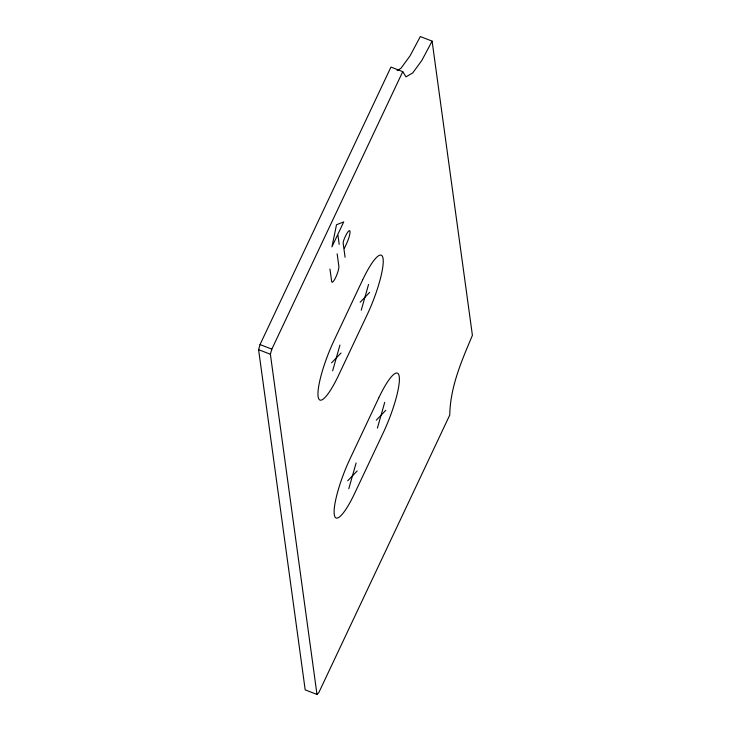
<?xml version="1.0" encoding="UTF-8"?>
<svg xmlns="http://www.w3.org/2000/svg" width="731" height="731" viewBox="0 0 731 731"><rect width="100%" height="100%" fill="white"/><g stroke="black" fill="none" stroke-linecap="round" stroke-linejoin="round"><path stroke-width="1.1" d="M432.103 41.128L472.409 335.346C461.69 360.712 450.168 387.037 449.775 415.016L318.862 692.495L316.989 694.45L305.192 689.872L258.591 349.665L260.035 344.566L390.957 67.078L402.744 71.656L406.016 76.865L412.741 72.89L421.906 60.344L432.103 41.128L420.316 36.55L410.109 55.766L400.944 68.312L397.107 70.587M316.989 694.45L270.379 354.243L271.831 349.144L402.744 71.656M332.642 370.809L339.952 345.069M361.242 310.2L368.552 284.46M348.797 488.728L356.107 462.997M377.388 428.119L384.707 402.388M337.411 235.272L331.938 246.868L336.507 224.746L343.716 221.904L337.823 234.386L339.193 244.401M344.392 248.238L346.531 243.697A9.951 1.974 -68.8 0 0 350.021 231.407A9.951 1.974 -68.8 0 0 345.498 236.122L344.886 237.411A4.843 0.959 -68.8 0 0 343.186 243.386L345.087 257.266M360.155 302.259L369.639 292.4M331.554 362.868L341.039 353.009M376.301 420.188L385.794 410.319M347.709 480.797L357.194 470.928M260.035 344.566L271.831 349.144M258.591 349.665L270.379 354.243M337.155 253.794L338.864 266.285A8.927 1.764 -68.8 0 1 335.739 277.314A8.927 1.764 -68.8 0 1 331.673 281.536L329.964 269.045M362.539 280.128L333.939 340.747A45.167 8.936 -68.8 0 0 318.104 396.513A45.167 8.936 -68.8 0 0 338.654 375.14L367.254 314.531A45.167 8.936 -68.8 0 0 383.09 258.756A45.167 8.936 -68.8 0 0 362.539 280.128M378.695 398.057L350.094 458.666A45.167 8.936 -68.8 0 0 334.259 514.432A45.167 8.936 -68.8 0 0 354.809 493.06L383.4 432.45A45.167 8.936 -68.8 0 0 399.245 376.684A45.167 8.936 -68.8 0 0 378.695 398.057"/></g></svg>
